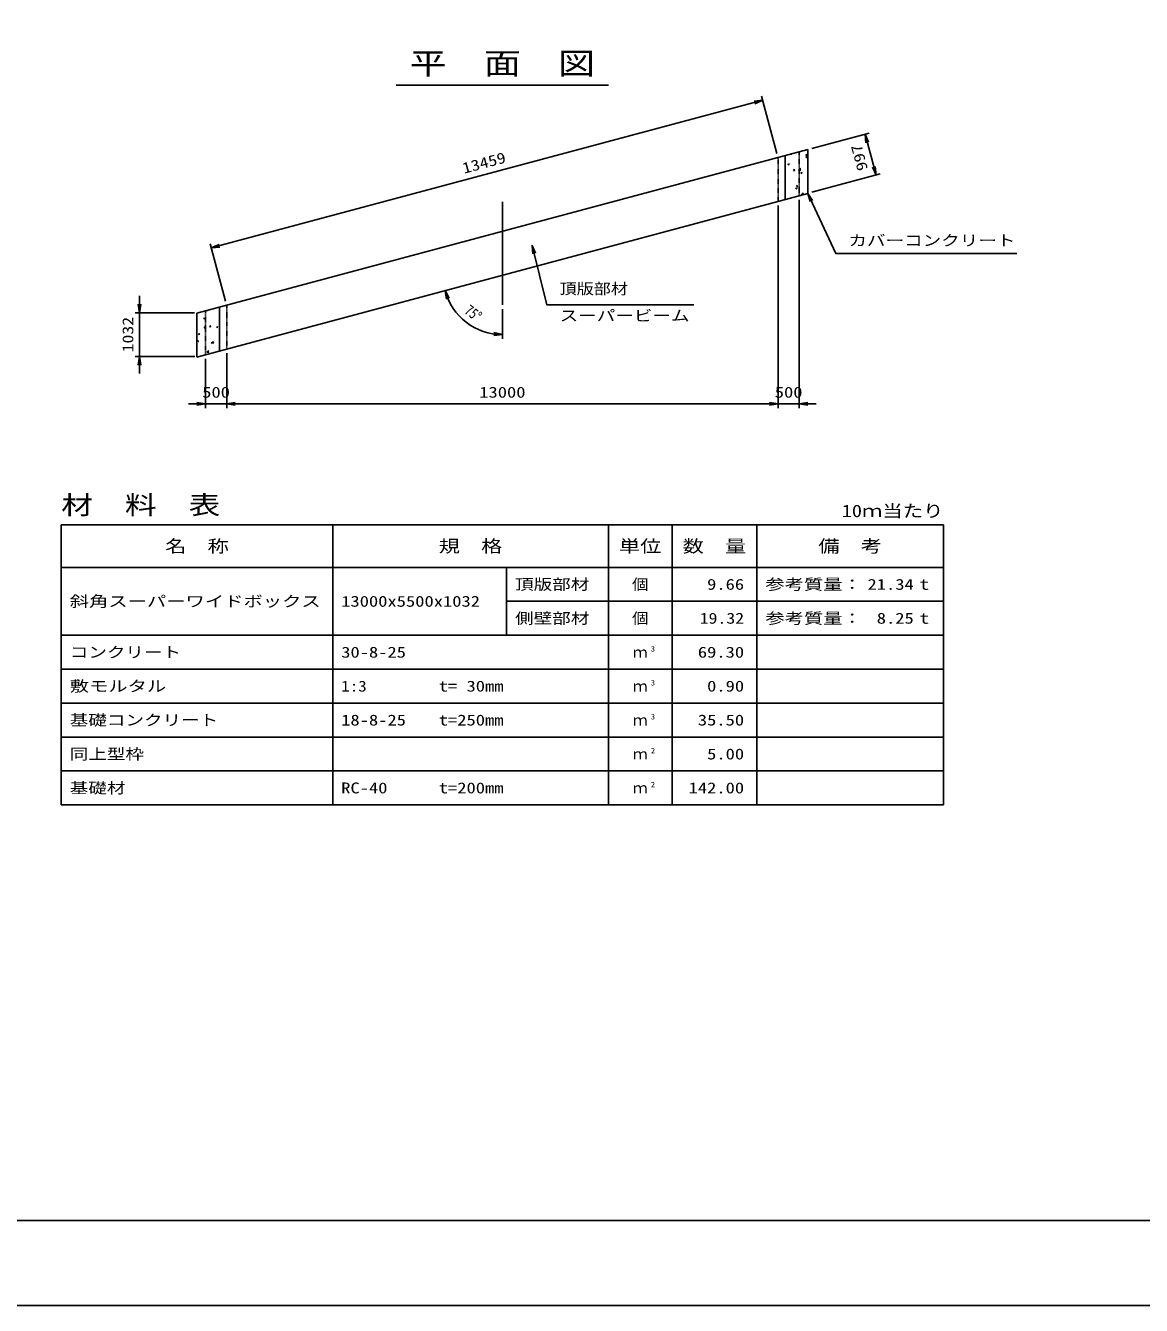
# Model space of a CAD drawing. Units: millimetres at full size. Extents: x 0 to 84100, y 0 to 59400.
# Drawn here: x 30809 to 57117, y 0 to 30173 of the extents above; entities that cross this region are included whole.
import ezdxf
from ezdxf.enums import TextEntityAlignment as Align

# ---------------------------------------------------------------- set-up
doc = ezdxf.new("R2010")
doc.units = ezdxf.units.MM
doc.linetypes.add('CHAIN', pattern=[18.5, 12, -1.5, 3.5, -1.5])
doc.linetypes.add('DASHED_SPACED', pattern=[12, 6, -6])
for name, color, linetype, lineweight in [('0_2', 7, 'Continuous', 25), ('D-BMK', 2, 'CHAIN', 25), ('D-DCR-HCHn', 4, 'Continuous', 9), ('D-MTR-FRAM', 7, 'Continuous', 25), ('D-MTR-LINE', 7, 'Continuous', 25), ('D-STR-STRn', 1, 'Continuous', 25), ('D-STR-TXT', 7, 'Continuous', 25), ('D-TTL', 2, 'Continuous', 25), ('D-TTL-TXT', 7, 'Continuous', 25)]:
    doc.layers.add(name, color=color, linetype=linetype, lineweight=lineweight)
doc.layers.add('D-MTR', color=7, linetype='Continuous')
doc.layers.add('D-MTR-TXT', color=7, linetype='Continuous')
doc.styles.add('ＭＳ ゴシック', font='')
doc.styles.get('ＭＳ ゴシック').set_extended_font_data('MS Gothic')

# ---------------------------------------------------------------- blocks, each defined once
blk = doc.blocks.new('open_arrow')
at = {"color": 0, "linetype": 'Continuous', "lineweight": -2}
blk.add_lwpolyline([(7.5, 1.25), (0, 0), (7.5, -1.25)], dxfattribs=at)

msp = doc.modelspace()

# ---------------------------------------------------------------- linework, layer by layer
at = {"layer": '0_2'}
for p, q in [((35187.653, 24931.24), (48187.653, 28414.579)), ((48524.118, 27158.876), (48161.771, 28511.172)), ((49346.593, 27275.729), (50698.889, 27638.076)), ((50602.296, 27612.194), (50860.339, 26649.166)), ((49346.593, 26243.559), (50956.931, 26675.048)), ((49050, 26064.087), (49050, 21153.953)), ((48550, 25930.113), (48550, 21153.953)), ((48550, 25930.113), (48550, 21153.953)), ((35524.118, 23675.536), (35161.771, 25027.832)), ((33495, 23803.437), (33495, 21971.267)), ((34795, 23403.437), (33395, 23403.437)), ((42050, 23488.443), (42050, 22788.443)), ((34800, 22371.267), (33395, 22371.267)), ((35550, 22446.773), (35550, 21153.953)), ((35550, 22446.773), (35550, 21153.953)), ((35050, 22312.799), (35050, 21153.953)), ((34650, 21253.953), (35950, 21253.953)), ((35550, 21253.953), (48550, 21253.953)), ((48150, 21253.953), (49450, 21253.953))]:
    msp.add_line(p, q, dxfattribs=at)
msp.add_arc((42050, 24288.443), 1400, 195, 270, dxfattribs=at)
at = {"layer": 'D-BMK'}
msp.add_line((42050, 23588.443), (42050, 26020.613), dxfattribs=at)
at = {"layer": 'D-DCR-HCHn'}
for p, q in [((48781.671, 26909.312), (48817.241, 26922.966)), ((48781.715, 26909.25), (48806.984, 26892.205)), ((48807.009, 26892.211), (48817.309, 26922.909)), ((48846.786, 27141.807), (48872.331, 27139.572)), ((48872.521, 27139.44), (48870.893, 27148.266)), ((49206.331, 27110.375), (49230.821, 27139.561)), ((49206.335, 27110.35), (49236.699, 27107.694)), ((49208.504, 27073.158), (49244.073, 27086.812)), ((49208.548, 27073.095), (49233.817, 27056.051)), ((49236.889, 27107.56), (49231.015, 27139.403)), ((49233.842, 27056.057), (49244.142, 27086.755)), ((48912.448, 26760.139), (48936.939, 26789.325)), ((48912.453, 26760.115), (48942.817, 26757.458)), ((48943.004, 26757.327), (48937.13, 26789.169)), ((49037.081, 26767.144), (49050, 26780.608)), ((49037.13, 26767.044), (49050, 26765.048)), ((49050, 26780.608), (49076.649, 26808.381)), ((49050, 26765.048), (49082.31, 26760.037)), ((49082.271, 26760.077), (49076.659, 26808.321)), ((49084.901, 26704.781), (49120.47, 26718.435)), ((49084.944, 26704.719), (49110.213, 26687.675)), ((49110.237, 26687.681), (49120.538, 26718.379)), ((48961.298, 26336.404), (48996.867, 26350.058)), ((48961.34, 26336.343), (48986.609, 26319.299)), ((48982.935, 26378.025), (49007.426, 26407.212)), ((48982.938, 26378.002), (49013.302, 26375.345)), ((48986.633, 26319.305), (48996.933, 26350.003)), ((49013.487, 26375.213), (49007.613, 26407.055)), ((49104.431, 26188.207), (49143.999, 26229.444)), ((49104.479, 26188.109), (49126.755, 26184.654)), ((49148.533, 26190.489), (49144.008, 26229.386)), ((35003.427, 23272.09), (35038.996, 23285.743)), ((35003.477, 23272.031), (35028.746, 23254.986)), ((35028.769, 23254.987), (35039.069, 23285.685)), ((35094.787, 23456.97), (35106.774, 23455.921)), ((35106.95, 23455.86), (35106.182, 23460.023)), ((35015.56, 23050.687), (35055.128, 23091.925)), ((35015.6, 23050.616), (35060.78, 23043.609)), ((35060.747, 23043.628), (35055.135, 23091.873)), ((35146.867, 23076.487), (35171.358, 23105.673)), ((35146.896, 23076.464), (35177.26, 23073.808)), ((35177.433, 23073.746), (35171.559, 23105.589)), ((35306.656, 23067.558), (35342.226, 23081.212)), ((35306.706, 23067.5), (35331.975, 23050.456)), ((35331.997, 23050.457), (35342.298, 23081.155)), ((34875, 22752.488), (34877.475, 22755.438)), ((34875, 22724.305), (34883.377, 22723.572)), ((34883.548, 22723.513), (34877.674, 22755.355)), ((34879.823, 22903.713), (34915.393, 22917.366)), ((34879.873, 22903.655), (34905.142, 22886.611)), ((34905.164, 22886.611), (34915.465, 22917.309)), ((35183.053, 22699.182), (35218.623, 22712.835)), ((35183.102, 22699.124), (35208.371, 22682.08)), ((35208.393, 22682.081), (35218.693, 22712.779)), ((35217.354, 22694.373), (35241.844, 22723.559)), ((35217.382, 22694.351), (35247.746, 22691.694)), ((35247.915, 22691.632), (35242.042, 22723.475)), ((35082.91, 22471.751), (35122.477, 22512.988)), ((35082.949, 22471.68), (35128.129, 22464.673)), ((35128.097, 22464.692), (35122.485, 22512.937))]:
    msp.add_line(p, q, dxfattribs=at)
at = {"layer": 'D-MTR-FRAM'}
for p, q in [((31650, 18400), (52450, 18400)), ((31650, 18400), (31650, 11800)), ((52450, 18400), (52450, 11800)), ((31650, 11800), (52450, 11800))]:
    msp.add_line(p, q, dxfattribs=at)
at = {"layer": 'D-MTR-LINE'}
for p, q in [((38050, 18400), (38050, 11800)), ((44550, 18400), (44550, 11800)), ((46050, 18400), (46050, 11800)), ((48050, 18400), (48050, 11800)), ((31650, 17400), (52450, 17400)), ((42150, 17400), (42150, 15800)), ((42150, 16600), (52450, 16600)), ((31650, 15800), (52450, 15800)), ((31650, 15000), (52450, 15000)), ((31650, 14200), (52450, 14200)), ((31650, 13400), (52450, 13400)), ((31650, 12600), (52450, 12600))]:
    msp.add_line(p, q, dxfattribs=at)
at = {"layer": 'D-STR-STRn'}
for p, q in [((34850, 23391.379), (49250, 27249.848)), ((49250, 27249.848), (49250, 26217.677)), ((48720, 27107.834), (48720, 26075.664)), ((34850, 22359.209), (49250, 26217.677)), ((34850, 23391.379), (34850, 22359.209)), ((35380, 23533.392), (35380, 22501.222))]:
    msp.add_line(p, q, dxfattribs=at)
at = {"layer": 'D-STR-STRn', "linetype": 'DASHED_SPACED'}
for p, q in [((49050, 26164.087), (49050, 27196.258)), ((48550, 27062.283), (48550, 26030.113)), ((35550, 23578.944), (35550, 22546.773)), ((35050, 23444.969), (35050, 22412.799))]:
    msp.add_line(p, q, dxfattribs=at)
at = {"layer": 'D-STR-TXT'}
for points in [[(49250, 26217.677), (49909.12, 24802.696), (50109.12, 24802.696), (54179.932, 24802.696)], [(42750, 24992.093), (43100, 23588.443), (43300, 23588.443), (46562.437, 23588.443)]]:
    msp.add_lwpolyline(points, dxfattribs=at)
at = {"layer": 'D-TTL'}
for points in [[(0, 0), (84100, 0), (84100, 59400), (0, 59400)], [(2000, 2000), (82100, 2000), (82100, 57400), (2000, 57400)]]:
    msp.add_lwpolyline(points, close=True, dxfattribs=at)
at = {"layer": 'D-TTL-TXT'}
msp.add_line((39550, 28770), (44550, 28770), dxfattribs=at)

# ---------------------------------------------------------------- block references
at = {"layer": '0_2', "xscale": 26.7, "yscale": 26.7}
for p, rotation in [((48187.653, 28414.579), 195), ((50602.296, 27612.194), 285), ((50860.339, 26649.166), 105), ((35187.653, 24931.24), 15), ((40697.704, 23926.096), 289.1), ((33495, 23403.437), 90), ((42050, 22888.443), 175.9), ((33495, 22371.267), 270), ((35050, 21253.953), 180), ((48550, 21253.953), 180), ((48550, 21253.953), 180)]:
    msp.add_blockref('open_arrow', p, dxfattribs=dict(at, rotation=rotation))
for p in [(35550, 21253.953), (35550, 21253.953), (49050, 21253.953)]:
    msp.add_blockref('open_arrow', p, dxfattribs=at)
at = {"layer": 'D-STR-TXT', "xscale": 26.7, "yscale": 26.7}
for p, rotation in [((49250, 26217.677), 295), ((42750, 24992.093), 284)]:
    msp.add_blockref('open_arrow', p, dxfattribs=dict(at, rotation=rotation))

# ---------------------------------------------------------------- texts
at = {"layer": '0_2', "style": 'ＭＳ ゴシック'}
for s, rotation, width, p in [('13459', 15, 1.2, (41616.478, 26938.539)), ('997', 105, 1.2, (50465.688, 27059.505)), ('75°', 322.5, 0.8, (41365.143, 23395.921)), ('1032', 90, 1.2, (33220, 22887.352))]:
    msp.add_text(s, height=256.6, rotation=rotation, dxfattribs=dict(at, width=width)).set_placement(p, align=Align.MIDDLE_CENTER)
at = {"layer": '0_2', "style": 'ＭＳ ゴシック', "width": 1.25}
for s, p in [('500', (35300, 21528.953)), ('13000', (42050, 21528.953)), ('500', (48800, 21528.953))]:
    msp.add_text(s, height=256.6, dxfattribs=at).set_placement(p, align=Align.MIDDLE_CENTER)
at = {"layer": 'D-MTR', "style": 'ＭＳ ゴシック', "width": 1.25}
msp.add_text('材\u3000料\u3000表', height=439.9, dxfattribs=at).set_placement((31650, 18520), align=Align.BOTTOM_LEFT)
at = {"layer": 'D-MTR', "style": 'ＭＳ ゴシック', "width": 1.2}
msp.add_text('10ｍ当たり', height=293.3, dxfattribs=at).set_placement((52450, 18496.667), align=Align.BOTTOM_RIGHT)
at = {"layer": 'D-MTR-TXT', "style": 'ＭＳ ゴシック'}
for s, height, width, p in [('名\u3000称', 293.3, 1.25, (34850, 17900)), ('規\u3000格', 293.3, 1.25, (41300, 17900)), ('単位', 293.3, 1.25, (45300, 17900)), ('数\u3000量', 293.3, 1.25, (47050, 17900)), ('備\u3000考', 293.3, 1.25, (50250, 17900)), ('個', 256.6, 1.1, (45300, 17000)), ('個', 256.6, 1.1, (45300, 16200))]:
    msp.add_text(s, height=height, dxfattribs=dict(at, width=width)).set_placement(p, align=Align.MIDDLE_CENTER)
for s, width, p in [('頂版部材', 1.25, (42350, 17000)), ('参考質量：      t', 1.3, (48250, 17000)), ('斜角スーパーワイドボックス', 1.3, (31850, 16600)), ('13000x5500x1032', 1.25, (38250, 16600)), ('側壁部材', 1.25, (42350, 16200)), ('参考質量：      t', 1.3, (48250, 16200)), ('コンクリート', 1.25, (31850, 15400)), ('30-8-25', 1.25, (38250, 15400)), ('敷モルタル', 1.3, (31850, 14600)), ('1:3', 1.15, (38250, 14600)), ('t= 30mm', 1.25, (40550, 14600)), ('基礎コンクリート', 1.25, (31850, 13800)), ('18-8-25', 1.25, (38250, 13800)), ('t=250mm', 1.25, (40550, 13800)), ('同上型枠', 1.25, (31850, 13000)), ('基礎材', 1.25, (31850, 12200)), ('RC-40', 1.25, (38250, 12200)), ('t=200mm', 1.25, (40550, 12200))]:
    msp.add_text(s, height=256.6, dxfattribs=dict(at, width=width)).set_placement(p, align=Align.MIDDLE_LEFT)
for s, width, p in [('9.66', 1.25, (47750, 17000)), ('21.34', 1.25, (51750, 17000)), ('19.32', 1.2, (47750, 16200)), ('8.25', 1.25, (51750, 16200)), ('69.30', 1.25, (47750, 15400)), ('0.90', 1.25, (47750, 14600)), ('35.50', 1.25, (47750, 13800)), ('5.00', 1.25, (47750, 13000)), ('142.00', 1.25, (47750, 12200))]:
    msp.add_text(s, height=256.6, dxfattribs=dict(at, width=width)).set_placement(p, align=Align.MIDDLE_RIGHT)
for p in [(45300, 15400), (45300, 14600), (45300, 13800), (45300, 13000), (45300, 12200)]:
    msp.add_text('ｍ', height=256.6, dxfattribs=at).set_placement(p, align=Align.MIDDLE_CENTER)
at = {"layer": 'D-MTR-TXT', "style": 'ＭＳ ゴシック', "width": 1.15}
for s, p in [('3', (45550, 15376.667)), ('3', (45550, 14576.667)), ('3', (45550, 13776.667)), ('2', (45550, 12976.667)), ('2', (45550, 12176.667))]:
    msp.add_text(s, height=128.3, dxfattribs=at).set_placement(p, align=Align.BOTTOM_LEFT)
at = {"layer": 'D-STR-TXT', "style": 'ＭＳ ゴシック', "width": 1.25}
for s, p in [('カバーコンクリート', (50209.12, 24902.696)), ('スーパービーム', (43400, 23129.814))]:
    msp.add_text(s, height=256.6, dxfattribs=at).set_placement(p, align=Align.BOTTOM_LEFT)
at = {"layer": 'D-STR-TXT', "style": 'ＭＳ ゴシック', "width": 1.15}
msp.add_text('頂版部材\u3000\u3000\u3000\u3000', height=256.6, dxfattribs=at).set_placement((43400, 24097.072), align=Align.TOP_LEFT)
at = {"layer": 'D-TTL-TXT', "style": 'ＭＳ ゴシック', "width": 1.25}
msp.add_text('平\u3000面\u3000図', height=513.2, dxfattribs=at).set_placement((42050, 28870), align=Align.BOTTOM_CENTER)

doc.saveas('drawing.dxf')
